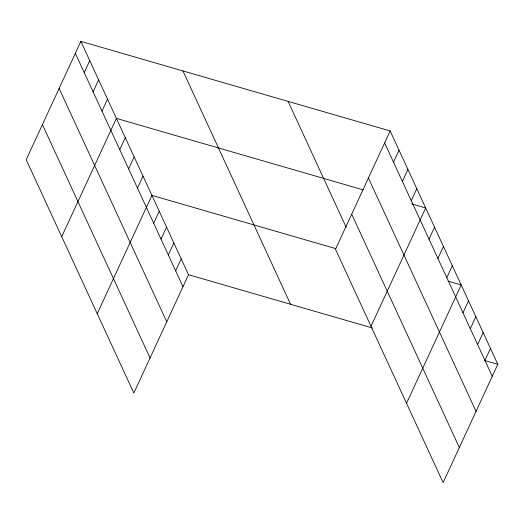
<?xml version="1.0" encoding="UTF-8"?>
<svg xmlns="http://www.w3.org/2000/svg" width="524" height="524" viewBox="0 0 524 524"><rect width="100%" height="100%" fill="white"/><g stroke="black" fill="none" stroke-linecap="round" stroke-linejoin="round"><path stroke-width="0.79" d="M80.873 41.37L26.2 159.696L133.836 393.046L188.509 274.72L80.873 41.37L390.164 130.954L497.8 364.304L443.127 482.63L335.491 249.28L390.164 130.954M84.22 72.6L89.755 60.62M93.102 91.851L98.636 79.871M101.977 111.101L107.512 99.121M61.721 236.697L116.394 118.378L363.053 189.819M119.741 149.602L125.275 137.629M128.616 168.859L134.151 156.879M137.498 188.109L143.032 176.129M97.241 313.706L151.914 195.38L335.766 248.638M153.696 223.231L159.231 211.251M161.019 239.095L166.547 227.121M168.335 254.965L173.87 242.985M175.651 270.829L181.186 258.856M393.511 162.185L399.046 150.205M402.393 181.435L407.927 169.455M411.268 200.685L416.803 188.706M371.012 326.282L425.685 207.963L411.766 203.928M429.032 239.193L434.566 227.213M437.913 258.443L443.448 246.463M446.789 277.694L452.323 265.714M406.532 403.29L461.205 284.964L448.059 281.159M462.987 312.815L468.522 300.835M470.31 328.679L475.844 316.706M477.626 344.55L483.161 332.57M484.949 360.42L490.484 348.44M188.509 274.72L372.368 327.978M484.654 360.499L497.8 364.304M384.629 142.934L492.265 376.284M368.418 178.022L476.047 411.379M351.709 214.185L459.345 447.535M288.102 101.387L346.161 227.265M182.942 70.93L290.571 304.287M75.338 53.343L182.974 286.7M59.12 88.438L166.756 321.795M42.418 124.601L150.047 357.951"/></g></svg>
